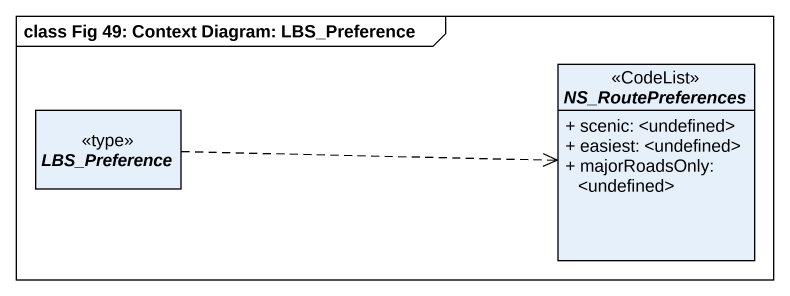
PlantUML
@startuml
mainframe class Fig 49: Context Diagram: LBS_Preference
hide circle
hide empty members
skinparam classAttributeIconSize 0
abstract class LBS_Preference <<type>>
abstract class NS_RoutePreferences <<CodeList>> {
  + scenic: <undefined>
  + easiest: <undefined>
  + majorRoadsOnly: <undefined>
}
LBS_Preference .right.> NS_RoutePreferences
@enduml
